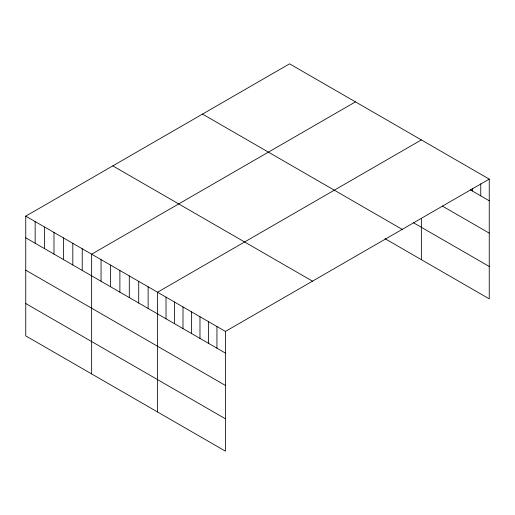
<?xml version="1.0" encoding="UTF-8"?>
<svg xmlns="http://www.w3.org/2000/svg" width="515" height="515" viewBox="0 0 515 515"><rect width="100%" height="100%" fill="white"/><g stroke="black" fill="none" stroke-linecap="round" stroke-linejoin="round"><path stroke-width="0.77" d="M489.25 179.117L225.428 331.428L225.428 451.172L25.75 335.883L25.75 216.145L289.572 63.828L489.25 179.117L489.25 298.855L385.046 238.696M355.466 101.873L91.644 254.185L91.644 373.929M421.36 139.919L157.538 292.23L157.538 411.974M470.317 189.842L489.25 200.773M442.25 206.006L489.25 233.141M413.288 222.635L489.25 266.487M202.511 114.092L402.189 229.375M112.811 165.882L312.489 281.164M25.75 216.145L225.428 331.428M25.75 237.801L225.428 353.09M25.75 270.169L225.428 385.452M25.75 303.522L225.428 418.804M480.765 183.842L480.765 195.874M472.274 188.567L472.274 190.975M421.36 218.952L421.36 259.657M216.944 326.529L216.944 348.185M208.459 321.63L208.459 343.286M199.975 316.731L199.975 338.387M191.483 311.832L191.483 333.488M182.999 306.934L182.999 328.589M174.514 302.028L174.514 323.69M166.023 297.129L166.023 318.791M148.127 286.797L148.127 308.453M138.715 281.364L138.715 303.02M129.297 275.924L129.297 297.586M119.886 270.491L119.886 292.153M110.474 265.058L110.474 286.713M101.056 259.624L101.056 281.28M82.233 248.751L82.233 270.414M72.815 243.318L72.815 264.974M63.403 237.885L63.403 259.541M53.991 232.445L53.991 254.107M44.58 227.012L44.58 248.674M35.162 221.579L35.162 243.234"/></g></svg>
